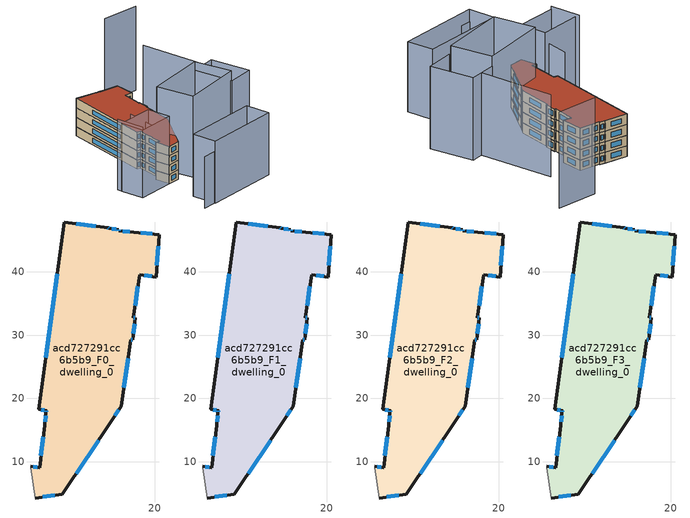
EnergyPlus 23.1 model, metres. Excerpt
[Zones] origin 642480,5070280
acd727291cc6b5b9_F0_dwelling_0
 floor ground (EU_floor_Construction): 13.28,16.65 14.69,18.75 16.19,29.26 16.49,29.26 16.89,32.76 16.59,32.76 17.59,39.57 20.2,39.17 20.7,45.87 16.69,46.27 14.29,46.47 14.29,46.67 12.79,46.88 12.59,46.98 5.69,47.88 1.68,18.26 2.88,18.06 2.78,17.86 2.58,15.76 1.78,9.05 0.37,9.25 0.37,9.05 1.07,4.25 5.38,4.85 z0
 wall outside (EU_wall_Construction): 0.37,9.25 1.78,9.05 2.58,15.76 2.78,17.86 2.88,18.06 1.68,18.26 5.69,47.88 12.59,46.98 12.79,46.88 14.29,46.67 14.29,46.47 16.69,46.27 20.7,45.87 20.2,39.17 17.59,39.57 16.59,32.76 16.89,32.76 16.49,29.26 16.19,29.26 14.69,18.75 13.28,16.65 5.38,4.85 1.07,4.25 z0:3
 wall adiabatic (EU_wall_Construction): 1.07,4.25 0.37,9.05 0.37,9.25 z0:3
 window (EU_Window_Construction): 14.95,46.42 16.03,46.33 / 17.8,46.16 19.6,45.98 / 20.56,44.03 20.33,41.01 / 19.48,39.28 18.31,39.46 / 17.32,37.7 16.87,34.64 / 16.67,32.76 16.81,32.76 / 16.78,31.8 16.6,30.23 / 16.41,29.26 16.27,29.26 / 15.78,26.37 15.1,21.65 / 14.3,18.18 13.67,17.23 / 11.11,13.41 7.55,8.1 / 4.19,4.68 2.26,4.41 / 0.76,9.2 1.39,9.11 / 2,10.9 2.36,13.91 / 2.63,16.33 2.72,17.28 / 2.81,17.91 2.85,18 / 2.55,18.11 2.01,18.2 / 2.78,26.41 4.58,39.73 / 7.59,47.63 10.69,47.22 / 12.65,46.95 12.74,46.9 / 13.21,46.82 13.88,46.73 / 14.29,46.62 14.29,46.53 z0.83:2.17
acd727291cc6b5b9_F1_dwelling_0
 floor to acd727291cc6b5b9_F0_dwelling_0 (EU_floor_Construction): 13.28,16.65 14.69,18.75 16.19,29.26 16.49,29.26 16.89,32.76 16.59,32.76 17.59,39.57 20.2,39.17 20.7,45.87 16.69,46.27 14.29,46.47 14.29,46.67 12.79,46.88 12.59,46.98 5.69,47.88 1.68,18.26 2.88,18.06 2.78,17.86 2.58,15.76 1.77,9.05 0.37,9.25 0.37,9.05 1.07,4.25 5.38,4.85 z3
 wall outside (EU_wall_Construction): 0.37,9.25 1.78,9.05 2.58,15.76 2.78,17.86 2.88,18.06 1.68,18.26 5.69,47.88 12.59,46.98 12.79,46.88 14.29,46.67 14.29,46.47 16.69,46.27 20.7,45.87 20.2,39.17 17.59,39.57 16.59,32.76 16.89,32.76 16.49,29.26 16.19,29.26 14.69,18.75 13.28,16.65 5.38,4.85 1.07,4.25 z3:6
 wall adiabatic (EU_wall_Construction): 1.07,4.25 0.37,9.05 0.37,9.25 z3:6
 window (EU_Window_Construction): 14.95,46.42 16.03,46.33 / 17.8,46.16 19.6,45.98 / 20.56,44.03 20.33,41.01 / 19.48,39.28 18.31,39.46 / 17.32,37.7 16.87,34.64 / 16.67,32.76 16.81,32.76 / 16.78,31.8 16.6,30.23 / 16.41,29.26 16.27,29.26 / 15.78,26.37 15.1,21.65 / 14.3,18.18 13.67,17.23 / 11.11,13.41 7.55,8.1 / 4.19,4.68 2.26,4.41 / 0.76,9.2 1.39,9.11 / 2,10.9 2.36,13.91 / 2.63,16.33 2.72,17.28 / 2.81,17.91 2.85,18 / 2.55,18.11 2.01,18.2 / 2.78,26.41 4.58,39.73 / 7.59,47.63 10.69,47.22 / 12.65,46.95 12.74,46.9 / 13.21,46.82 13.88,46.73 / 14.29,46.62 14.29,46.53 z3.83:5.17
acd727291cc6b5b9_F2_dwelling_0
 floor to acd727291cc6b5b9_F1_dwelling_0 (EU_floor_Construction): 13.28,16.65 14.69,18.75 16.19,29.26 16.49,29.26 16.89,32.76 16.59,32.76 17.59,39.57 20.2,39.17 20.7,45.87 16.69,46.27 14.29,46.47 14.29,46.67 12.79,46.88 12.59,46.98 5.69,47.88 1.68,18.26 2.88,18.06 2.78,17.86 2.58,15.76 1.77,9.05 0.37,9.25 0.37,9.05 1.07,4.25 5.38,4.85 z6
 wall outside (EU_wall_Construction): 0.37,9.25 1.78,9.05 2.58,15.76 2.78,17.86 2.88,18.06 1.68,18.26 5.69,47.88 12.59,46.98 12.79,46.88 14.29,46.67 14.29,46.47 16.69,46.27 20.7,45.87 20.2,39.17 17.59,39.57 16.59,32.76 16.89,32.76 16.49,29.26 16.19,29.26 14.69,18.75 13.28,16.65 5.38,4.85 1.07,4.25 z6:9
 wall adiabatic (EU_wall_Construction): 1.07,4.25 0.37,9.05 0.37,9.25 z6:9
 window (EU_Window_Construction): 14.95,46.42 16.03,46.33 / 17.8,46.16 19.6,45.98 / 20.56,44.03 20.33,41.01 / 19.48,39.28 18.31,39.46 / 17.32,37.7 16.87,34.64 / 16.67,32.76 16.81,32.76 / 16.78,31.8 16.6,30.23 / 16.41,29.26 16.27,29.26 / 15.78,26.37 15.1,21.65 / 14.3,18.18 13.67,17.23 / 11.11,13.41 7.55,8.1 / 4.19,4.68 2.26,4.41 / 0.76,9.2 1.39,9.11 / 2,10.9 2.36,13.91 / 2.63,16.33 2.72,17.28 / 2.81,17.91 2.85,18 / 2.55,18.11 2.01,18.2 / 2.78,26.41 4.58,39.73 / 7.59,47.63 10.69,47.22 / 12.65,46.95 12.74,46.9 / 13.21,46.82 13.88,46.73 / 14.29,46.62 14.29,46.53 z6.83:8.17
acd727291cc6b5b9_F3_dwelling_0
 floor to acd727291cc6b5b9_F2_dwelling_0 (EU_floor_Construction): 13.28,16.65 14.69,18.75 16.19,29.26 16.49,29.26 16.89,32.76 16.59,32.76 17.59,39.57 20.2,39.17 20.7,45.87 16.69,46.27 14.29,46.47 14.29,46.67 12.79,46.88 12.59,46.98 5.69,47.88 1.68,18.26 2.88,18.06 2.78,17.86 2.58,15.76 1.77,9.05 0.37,9.25 0.37,9.05 1.07,4.25 5.38,4.85 z9
 wall outside (EU_wall_Construction): 0.37,9.25 1.78,9.05 2.58,15.76 2.78,17.86 2.88,18.06 1.68,18.26 5.69,47.88 12.59,46.98 12.79,46.88 14.29,46.67 14.29,46.47 16.69,46.27 20.7,45.87 20.2,39.17 17.59,39.57 16.59,32.76 16.89,32.76 16.49,29.26 16.19,29.26 14.69,18.75 13.28,16.65 5.38,4.85 1.07,4.25 z9:12
 wall adiabatic (EU_wall_Construction): 1.07,4.25 0.37,9.05 0.37,9.25 z9:12
 window (EU_Window_Construction): 14.95,46.42 16.03,46.33 / 17.8,46.16 19.6,45.98 / 20.56,44.03 20.33,41.01 / 19.48,39.28 18.31,39.46 / 17.32,37.7 16.87,34.64 / 16.67,32.76 16.81,32.76 / 16.78,31.8 16.6,30.23 / 16.41,29.26 16.27,29.26 / 15.78,26.37 15.1,21.65 / 14.3,18.18 13.67,17.23 / 11.11,13.41 7.55,8.1 / 4.19,4.68 2.26,4.41 / 0.76,9.2 1.39,9.11 / 2,10.9 2.36,13.91 / 2.63,16.33 2.72,17.28 / 2.81,17.91 2.85,18 / 2.55,18.11 2.01,18.2 / 2.78,26.41 4.58,39.73 / 7.59,47.63 10.69,47.22 / 12.65,46.95 12.74,46.9 / 13.21,46.82 13.88,46.73 / 14.29,46.62 14.29,46.53 z9.83:11.17
 roof outside (EU_roof_Construction): 20.7,45.87 20.2,39.17 17.59,39.57 16.59,32.76 16.89,32.76 16.49,29.26 16.19,29.26 14.69,18.75 13.28,16.65 5.38,4.85 1.07,4.25 0.37,9.05 0.37,9.25 1.78,9.05 2.58,15.76 2.78,17.86 2.88,18.06 1.68,18.26 5.69,47.88 12.59,46.98 12.79,46.88 14.29,46.67 14.29,46.47 16.69,46.27 z12
shading: -12.51,11.89 -11.34,2.65 z0:22.6; 1.07,4.25 -11.43,2.64 / -11.43,2.64 -12.44,10.46 / -12.44,10.46 0.07,12.07 / 0.07,12.07 1.07,4.25 z0:21.7; -0.42,18.87 -1.73,8.83 z0:18.2; -3.61,-15.23 4.3,-14.33 z0:16.5; 26.39,-11.57 0.97,-14.96 / 0.97,-14.96 -0.11,-6.91 / -0.11,-6.91 25.31,-3.51 / 25.31,-3.51 26.39,-11.57 z0:19.9; 27,19.95 29.99,7.84 / 29.99,7.84 9.4,2.74 / 9.4,2.74 6.4,14.85 / 6.4,14.85 27,19.95 z0:26.1; 31.96,21.25 28.8,43.37 / 35.66,21.87 38.4,8.84 / 38.4,8.84 29.72,7.02 / 29.72,7.02 26.98,20.04 / 26.98,20.04 35.66,21.87 z0:23.3; 40.92,58.78 28.11,58.78 z0:27.1
[Building]
EU S2 Campaign: North Axis=0; Terrain=City; Solar Distribution=FullExterior
[Site:Location]
Lyon-Bron: Latitude=45.75; Longitude=5; Time Zone=1; Elevation=198
[SizingPeriod:WeatherFileDays]
AnnualSizingPeriod: Begin Month=1; Begin Day of Month=1; End Month=12; End Day of Month=31; Day of Week for Start Day=Monday; Use Weather File Daylight Saving Period=No; Use Weather File Rain and Snow Indicators=No
[MATERIAL]
EU_InternalMass_Material: Roughness=MediumRough; Thickness=0.1; Conductivity=1; Density=1800; Specific Heat=900; Thermal Absorptance=0.9; Solar Absorptance=0.7; Visible Absorptance=0.7
[MATERIAL:NOMASS] Roughness=MediumRough; Thermal Absorptance=0.9; Solar Absorptance=0.7; Visible Absorptance=0.7
Name | Thermal Resistance
EU_wall_NoMass | 0.87146
EU_roof_NoMass | 0.842276
EU_floor_NoMass | 0.496999
[WINDOWMATERIAL:SIMPLEGLAZINGSYSTEM]
EU_Window_SimpleGlazing: UFactor=2.2525; Solar Heat Gain Coefficient=0.76; Visible Transmittance=0.76
[CONSTRUCTION]
EU_wall_Construction: EU_wall_NoMass
EU_roof_Construction: EU_roof_NoMass
EU_floor_Construction: EU_floor_NoMass
EU_InternalMass_Construction: EU_InternalMass_Material
EU_Window_Construction: EU_Window_SimpleGlazing
[ZONE] Type=1; Multiplier=1; Ceiling Height=autocalculate; Volume=1500.03; Floor Area=autocalculate; Part of Total Floor Area=Yes
acd727291cc6b5b9_F0_dwelling_0; acd727291cc6b5b9_F1_dwelling_0; acd727291cc6b5b9_F2_dwelling_0; acd727291cc6b5b9_F3_dwelling_0
[INTERNALMASS] Construction=EU_InternalMass_Construction; Surface Area=500.011
Name | Zone or ZoneList
acd727291cc6b5b9_F0_dwelling_0_EU_InternalMass | acd727291cc6b5b9_F0_dwelling_0
acd727291cc6b5b9_F1_dwelling_0_EU_InternalMass | acd727291cc6b5b9_F1_dwelling_0
acd727291cc6b5b9_F2_dwelling_0_EU_InternalMass | acd727291cc6b5b9_F2_dwelling_0
acd727291cc6b5b9_F3_dwelling_0_EU_InternalMass | acd727291cc6b5b9_F3_dwelling_0
[OTHEREQUIPMENT] Fuel Type=Electricity; Design Level Calculation Method=Watts/Area; Power per Zone Floor Area=1; Fraction Latent=0; Fraction Radiant=0; Fraction Lost=0; Carbon Dioxide Generation Rate=0; EndUse Subcategory=EU_Step8_InternalGains
Name | Zone or ZoneList or Space or SpaceList | Schedule
EU_Step8_InternalGain_acd727291cc6b5b9_F0_dwelling_0_f000 | acd727291cc6b5b9_F0_dwelling_0 | EU_Step8_GainSchedule_acd727291cc6b5b9_F0_dwelling_0_f000
EU_Step8_InternalGain_acd727291cc6b5b9_F1_dwelling_0_f000 | acd727291cc6b5b9_F1_dwelling_0 | EU_Step8_GainSchedule_acd727291cc6b5b9_F1_dwelling_0_f000
EU_Step8_InternalGain_acd727291cc6b5b9_F2_dwelling_0_f000 | acd727291cc6b5b9_F2_dwelling_0 | EU_Step8_GainSchedule_acd727291cc6b5b9_F2_dwelling_0_f000
EU_Step8_InternalGain_acd727291cc6b5b9_F3_dwelling_0_f000 | acd727291cc6b5b9_F3_dwelling_0 | EU_Step8_GainSchedule_acd727291cc6b5b9_F3_dwelling_0_f000
[ZONEVENTILATION:DESIGNFLOWRATE] Schedule=EU_AlwaysOn; Design Flow Rate Calculation Method=AirChanges/Hour; Air Changes per Hour=0.425; Ventilation Type=Natural; Fan Pressure Rise=0; Fan Total Efficiency=1; Constant Term Coefficient=1; Temperature Term Coefficient=0; Velocity Term Coefficient=0; Velocity Squared Term Coefficient=0; Minimum Indoor Temperature=-100; Maximum Indoor Temperature=100; Delta Temperature=-100; Minimum Outdoor Temperature=-100; Maximum Outdoor Temperature=100; Maximum Wind Speed=40
Name | Zone or ZoneList or Space or SpaceList
EU_ConstantAir_acd727291cc6b5b9_F0_dwelling_0 | acd727291cc6b5b9_F0_dwelling_0
EU_ConstantAir_acd727291cc6b5b9_F1_dwelling_0 | acd727291cc6b5b9_F1_dwelling_0
EU_ConstantAir_acd727291cc6b5b9_F2_dwelling_0 | acd727291cc6b5b9_F2_dwelling_0
EU_ConstantAir_acd727291cc6b5b9_F3_dwelling_0 | acd727291cc6b5b9_F3_dwelling_0
[HVACTEMPLATE:THERMOSTAT] Constant Heating Setpoint=20; Constant Cooling Setpoint=50
EU_HeatOnly_acd727291cc6b5b9_F0_dwelling_0; EU_HeatOnly_acd727291cc6b5b9_F1_dwelling_0; EU_HeatOnly_acd727291cc6b5b9_F2_dwelling_0; EU_HeatOnly_acd727291cc6b5b9_F3_dwelling_0
[HVACTEMPLATE:ZONE:IDEALLOADSAIRSYSTEM] System Availability Schedule=EU_AlwaysOn; Maximum Heating Supply Air Temperature=50; Minimum Cooling Supply Air Temperature=13; Maximum Heating Supply Air Humidity Ratio=0.0156; Minimum Cooling Supply Air Humidity Ratio=0.0077; Heating Limit=NoLimit; Cooling Limit=NoLimit; Heating Availability Schedule=EU_AlwaysOn; Cooling Availability Schedule=EU_CoolingOff; Dehumidification Control Type=ConstantSensibleHeatRatio; Cooling Sensible Heat Ratio=0.7; Dehumidification Setpoint=60; Humidification Control Type=None; Humidification Setpoint=30; Outdoor Air Method=None; Outdoor Air Flow Rate per Person=0.00944; Outdoor Air Flow Rate per Zone Floor Area=0; Outdoor Air Flow Rate per Zone=0; Demand Controlled Ventilation Type=None; Outdoor Air Economizer Type=NoEconomizer; Heat Recovery Type=None; Sensible Heat Recovery Effectiveness=0.7; Latent Heat Recovery Effectiveness=0.65
Name | Template Thermostat
acd727291cc6b5b9_F0_dwelling_0 | EU_HeatOnly_acd727291cc6b5b9_F0_dwelling_0
acd727291cc6b5b9_F1_dwelling_0 | EU_HeatOnly_acd727291cc6b5b9_F1_dwelling_0
acd727291cc6b5b9_F2_dwelling_0 | EU_HeatOnly_acd727291cc6b5b9_F2_dwelling_0
acd727291cc6b5b9_F3_dwelling_0 | EU_HeatOnly_acd727291cc6b5b9_F3_dwelling_0
[SIZING:ZONE] Zone Cooling Design Supply Air Temperature Input Method=SupplyAirTemperature; Zone Cooling Design Supply Air Temperature=13; Zone Heating Design Supply Air Temperature Input Method=SupplyAirTemperature; Zone Heating Design Supply Air Temperature=50; Zone Cooling Design Supply Air Humidity Ratio=0.008; Zone Heating Design Supply Air Humidity Ratio=0.008; Cooling Design Air Flow Method=DesignDay; Cooling Design Air Flow Rate=0; Cooling Minimum Air Flow per Zone Floor Area=0.000762; Cooling Minimum Air Flow=0; Cooling Minimum Air Flow Fraction=0.2; Heating Design Air Flow Method=DesignDay; Heating Design Air Flow Rate=0; Heating Maximum Air Flow per Zone Floor Area=0.002032; Heating Maximum Air Flow=0.141576; Heating Maximum Air Flow Fraction=0.3; Account for Dedicated Outdoor Air System=No; Dedicated Outdoor Air System Control Strategy=NeutralSupplyAir; Dedicated Outdoor Air Low Setpoint Temperature for Design=autosize; Dedicated Outdoor Air High Setpoint Temperature for Design=autosize; Zone Load Sizing Method=Sensible Load Only No Latent Load; Zone Latent Cooling Design Supply Air Humidity Ratio Input Method=HumidityRatioDifference; Zone Cooling Design Supply Air Humidity Ratio Difference=0.005; Zone Latent Heating Design Supply Air Humidity Ratio Input Method=HumidityRatioDifference; Zone Humidification Design Supply Air Humidity Ratio Difference=0.005
acd727291cc6b5b9_F0_dwelling_0; acd727291cc6b5b9_F1_dwelling_0; acd727291cc6b5b9_F2_dwelling_0; acd727291cc6b5b9_F3_dwelling_0
[SCHEDULE:CONSTANT]
Name | Hourly Value
EU_AlwaysOn | 1
EU_CoolingOff | 0
[SCHEDULE:FILE] Column Number=1; Rows to Skip at Top=0; Number of Hours of Data=8760; Column Separator=Comma; Interpolate to Timestep=No; Minutes per Item=60; Adjust Schedule for Daylight Savings=Yes
Name | File
EU_Step8_GainSchedule_acd727291cc6b5b9_F0_dwelling_0_f000 | ../../schedules/acd727291cc6b5b9/acd727291cc6b5b9_F0_dwelling_0_f000_gain.csv
EU_Step8_GainSchedule_acd727291cc6b5b9_F1_dwelling_0_f000 | ../../schedules/acd727291cc6b5b9/acd727291cc6b5b9_F1_dwelling_0_f000_gain.csv
EU_Step8_GainSchedule_acd727291cc6b5b9_F2_dwelling_0_f000 | ../../schedules/acd727291cc6b5b9/acd727291cc6b5b9_F2_dwelling_0_f000_gain.csv
EU_Step8_GainSchedule_acd727291cc6b5b9_F3_dwelling_0_f000 | ../../schedules/acd727291cc6b5b9/acd727291cc6b5b9_F3_dwelling_0_f000_gain.csv
